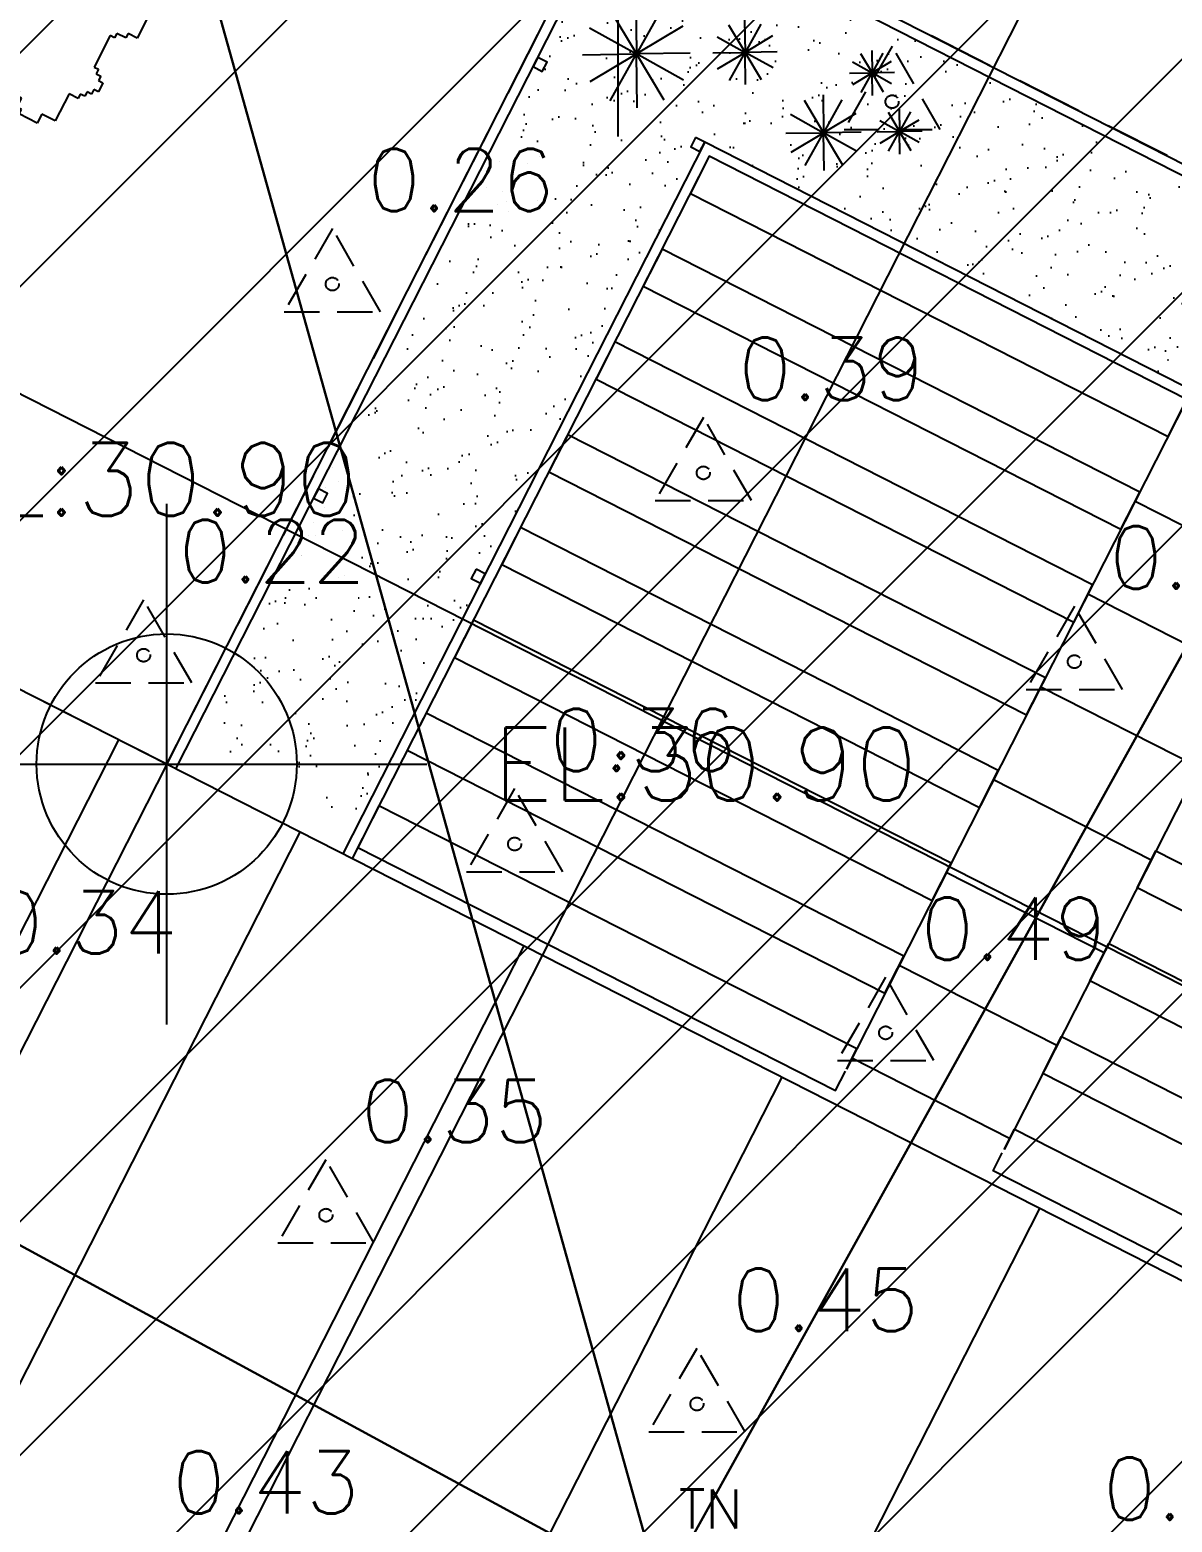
# Model space of a CAD drawing. Header units: metres. Extents: x 543100 to 543604, y 9574012 to 9574398.
# Drawn here: x 543227.9 to 543238.87, y 9574279.6 to 9574293.94 of the extents above; entities that cross this region are included whole.
import ezdxf

# ---------------------------------------------------------------- set-up
doc = ezdxf.new("R2010")
doc.units = ezdxf.units.M
doc.header["$LTSCALE"] = 0.1
for name, pattern in [('CONTINUO', [0]), ('DASHED2', [9.524999999999999, 6.35, -3.175]), ('HIDDEN', [9.524999999999999, 6.35, -3.175])]:
    doc.linetypes.add(name, pattern=pattern)
for name, color, linetype in [('#C_TOPO_TEXT', 7, 'Continuous'), ('#PROJ_PLATOS', 2, 'HIDDEN'), ('_TN', 2, 'CONTINUO'), ('C-TOPO-TEXT', 7, 'Continuous'), ('HACHURA', 1, 'Continuous'), ('IMPL_CANTEIRO', 8, 'Continuous'), ('IMPL_EQUIPAMENTOS', 8, 'Continuous'), ('IMPL_MEIO FIO', 8, 'Continuous'), ('IMPL_VEGETAÇÃO', 8, 'Continuous'), ('IMPL_ÁRVORES', 8, 'Continuous'), ('IMPLANTAÇÃO', 1, 'Continuous'), ('MalhaTriTG', 7, 'CONTINUO'), ('PROJ_PLATOS', 2, 'DASHED2'), ('PROJ_TERRA_PERFIS', 2, 'Continuous'), ('XREF_IMPLNTACAO', 2, 'Continuous')]:
    doc.layers.add(name, color=color, linetype=linetype)
doc.layers.get('IMPLANTAÇÃO').off()
doc.styles.add('SIMPLEX', font='simplex', dxfattribs={"height": 0.2})
doc.styles.get("Standard").update_dxf_attribs({"font": 'simplex.shx'})

# ---------------------------------------------------------------- blocks, each defined once
blk = doc.blocks.new('A$C76815E95')
at = {"layer": 'HACHURA'}
h = blk.add_hatch(dxfattribs=at)
h.set_pattern_fill('ANSI31', color=1, scale=0.5, style=0)
h.set_pattern_definition([(45, (-56.71623454557266, -140.2760906778276), (-1.122532015133644, 1.122532015133644), [])])
h.paths.add_polyline_path([(78.50253660278395, -21.53023425675929), (78.1706479433924, -22.02040452882648), (30.00293476006482, -129.1186275184155), (23.85615117452107, -140.2760906778276), (-56.71623454557266, -83.83502537757158), (-56.29154449922498, -82.40403590723872), (-2.601691384217702, 20.28950879722834), (78.41679475666024, -21.48937489651144)])
blk = doc.blocks.new('veg')
at = {"color": 0}
for p, q in [((272.3456193576205, 39.6026389050523), (272.4292915243203, 39.09192338827971)), ((272.6121870607549, 39.57605208326154), (272.4292915243203, 39.09192338827971)), ((272.1014715439823, 39.49237991656178), (272.4292915243203, 39.09192338827971)), ((272.8297480526023, 39.4197433686177), (272.4292915243203, 39.09192338827971)), ((271.9451628293384, 39.2748189247143), (272.4292915243203, 39.09192338827971)), ((272.9400070410928, 39.17559555497947), (272.4292915243203, 39.09192338827971)), ((271.9185760075476, 39.00825122157993), (272.4292915243203, 39.09192338827971)), ((272.0288349960381, 38.76410340794171), (272.4292915243203, 39.09192338827971)), ((272.2463959878857, 38.60779469329784), (272.4292915243202, 39.09192338827971)), ((272.7571115046582, 38.69146685999762), (272.4292915243202, 39.09192338827971)), ((272.9134202193021, 38.9090278518451), (272.4292915243203, 39.09192338827971)), ((272.51296369102, 38.58120787150711), (272.4292915243203, 39.09192338827971)), ((273.3556159716004, 39.02750228884688), (273.4054463517217, 38.72334919542986)), ((273.514368523365, 39.01166869102929), (273.4054463517217, 38.72334919542986)), ((273.2102154299479, 38.96183831090796), (273.4054463517217, 38.72334919542986)), ((273.6439354671999, 38.91858011720368), (273.4054463517217, 38.72334919542986)), ((273.1012932583047, 38.67351881530853), (273.4054463517217, 38.72334919542986)), ((273.1171268561223, 38.83227136707306), (273.4054463517217, 38.72334919542986)), ((273.1669572362437, 38.52811827365603), (273.4054463517217, 38.72334919542986)), ((273.2965241800786, 38.43502969983042), (273.4054463517217, 38.72334919542986)), ((273.7095994451388, 38.77317957555118), (273.4054463517217, 38.72334919542986)), ((273.6937658473212, 38.61442702378665), (273.4054463517217, 38.72334919542986)), ((273.6006772734955, 38.48486007995175), (273.4054463517217, 38.72334919542986)), ((273.4552767318431, 38.41919610201283), (273.4054463517217, 38.72334919542986)), ((272.5811378696551, 38.33309410809205), (272.7763687914289, 38.09460499261394)), ((272.7265384113076, 38.39875808603097), (272.7763687914289, 38.09460499261394)), ((272.8852909630721, 38.38292448821338), (272.7763687914289, 38.09460499261394)), ((273.014857906907, 38.28983591438777), (272.7763687914289, 38.09460499261394)), ((272.4880492958295, 38.20352716425715), (272.7763687914289, 38.09460499261394)), ((273.080521884846, 38.14443537273528), (272.7763687914289, 38.09460499261394)), ((272.4722156980119, 38.04477461249261), (272.7763687914289, 38.09460499261394)), ((272.5378796759508, 37.89937407084012), (272.7763687914289, 38.09460499261394)), ((272.6674466197857, 37.80628549701451), (272.7763687914289, 38.09460499261394)), ((273.0646882870284, 37.98568282097074), (272.7763687914289, 38.09460499261394)), ((272.9715997132028, 37.85611587713584), (272.7763687914289, 38.09460499261394)), ((272.8261991715503, 37.79045189919692), (272.7763687914289, 38.09460499261394))]:
    blk.add_line(p, q, dxfattribs=at)
blk = doc.blocks.new('A$C4DC86443')
at = {"layer": 'IMPL_EQUIPAMENTOS'}
h = blk.add_hatch(dxfattribs=at)
h.set_pattern_fill('AR-SAND', color=1, scale=0.01, angle=180, style=0)
h.set_pattern_definition([(322.4999999999999, (-1574.971106051293, 1220.913300281391), (-0.01600031295984069, -0.4894132373293424), [0, -0.38608, 0, -0.4318000000000001, 0, -0.4127500000000001]), (352.4999999999999, (-1574.971106051293, 1220.913300281391), (0.4495232831380024, -0.7168251005683544), [0, -0.20828, 0, -0.34798, 0, -0.13335]), (32.49999999999998, (-1575.283526050684, 1220.913300281391), (0.790992370241458, -0.001437184678545945), [0, -0.127, 0, -0.4572, 0, -0.5968999999999998]), (42.49999999999991, (-1575.283526050684, 1220.913300281391), (0.7635564524722973, -0.2229293232572164), [0, -0.06349999999999999, 0, -0.2997199999999998, 0, -0.3428999999999999])])
h.paths.add_polyline_path([(9.31775095348712, 20.16788046620786), (9.31775095348712, 21.96788046695292), (0.1999941106769256, 21.96788046695292), (0.1999941106769256, 15.01788046583533), (1.999994109559339, 15.01788046583533), (1.999994109559339, 20.16788046620786)])
at = {"layer": 'IMPL_EQUIPAMENTOS', "color": 1}
for p, q in [((9.667543019226287, 25.95000116713345), (9.667543019226287, 2.150001168251038)), ((75.11754301917972, 22.58468479290605), (9.667543019226287, 22.58468479290605)), ((9.667543019226287, 22.06788046658039), (18.34248028777074, 22.06788046658039)), ((75.11754301917972, 20.62815291061997), (9.667543019226287, 20.62815291061997)), ((75.11754301917972, 18.21528397686779), (9.667543019226287, 18.21528397686779)), ((16.96754301921465, 15.43422114476562), (9.667543019226287, 15.43422114476562)), ((2.09999410918681, 14.91788046620786), (9.31775095348712, 14.91788046620786)), ((3.199994110676926, 13.21788046695292), (3.199994110676926, 14.91788046620786)), ((4.199994110676926, 13.21788046695292), (4.199994110676926, 14.91788046620786)), ((5.199994110676926, 13.21788046695292), (5.199994110676926, 14.91788046620786)), ((6.199994110676926, 13.21788046695292), (6.199994110676926, 14.91788046620786)), ((7.199994110676926, 13.21788046695292), (7.199994110676926, 14.91788046620786)), ((8.199994110676926, 13.21788046695292), (8.199994110676926, 14.91788046620786)), ((9.199994110676926, 13.21788046695292), (9.199994110676926, 14.91788046620786)), ((2.09999410918681, 13.21788046695292), (9.31775095348712, 13.21788046695292)), ((16.96754301921465, 12.65582421794534), (9.667543019226287, 12.65582421794534))]:
    blk.add_line(p, q, dxfattribs=at)
for points in [[(9.667543019226287, 22.06788046658039), (0.09999410918680951, 22.06788046658039), (0.09999410918680951, 14.91788046620786), (2.09999410918681, 14.91788046620786), (2.09999410918681, 20.06788046658039), (9.667543019226287, 20.06788046658039)], [(9.667543019226287, 21.96788046695292), (0.1999941106769256, 21.96788046695292), (0.1999941106769256, 15.01788046583533), (1.999994109559339, 15.01788046583533), (1.999994109559339, 20.16788046620786), (9.667543019226287, 20.16788046620786)], [(2.09999410918681, 20.06788046658039), (2.499994109559339, 20.06788046658039), (2.499994109559339, 14.91788046620786), (2.09999410918681, 14.91788046620786), (2.09999410918681, 20.06788046658039)], [(3.09999410918681, 20.06788046658039), (3.499994109559339, 20.06788046658039), (3.499994109559339, 14.91788046620786), (3.09999410918681, 14.91788046620786), (3.09999410918681, 20.06788046658039)], [(4.09999410918681, 20.06788046658039), (4.499994109559339, 20.06788046658039), (4.499994109559339, 14.91788046620786), (4.09999410918681, 14.91788046620786), (4.09999410918681, 20.06788046658039)], [(5.09999410918681, 20.06788046658039), (5.499994109559339, 20.06788046658039), (5.499994109559339, 14.91788046620786), (5.09999410918681, 14.91788046620786), (5.09999410918681, 20.06788046658039)], [(6.09999410918681, 20.06788046658039), (6.499994109559339, 20.06788046658039), (6.499994109559339, 14.91788046620786), (6.09999410918681, 14.91788046620786), (6.09999410918681, 20.06788046658039)], [(7.09999410918681, 20.06788046658039), (7.499994109559339, 20.06788046658039), (7.499994109559339, 14.91788046620786), (7.09999410918681, 14.91788046620786), (7.09999410918681, 20.06788046658039)], [(8.09999410918681, 20.06788046658039), (8.499994109559339, 20.06788046658039), (8.499994109559339, 14.91788046620786), (8.09999410918681, 14.91788046620786), (8.09999410918681, 20.06788046658039)], [(9.09999410918681, 20.06788046658039), (9.549994109547697, 20.06788046658039), (9.549994109547697, 14.91788046620786), (9.33864423329942, 14.91788046620786)], [(9.31775095348712, 14.91788046620786), (9.09999410918681, 14.91788046620786), (9.09999410918681, 20.06788046658039)], [(6.09999410918681, 8.067880466580391), (6.499994109559339, 8.067880466580391), (6.499994109559339, 13.21788046695292), (6.09999410918681, 13.21788046695292), (6.09999410918681, 8.067880466580391)], [(7.09999410918681, 8.067880466580391), (7.499994109559339, 8.067880466580391), (7.499994109559339, 13.21788046695292), (7.09999410918681, 13.21788046695292), (7.09999410918681, 8.067880466580391)], [(8.09999410918681, 8.067880466580391), (8.499994109559339, 8.067880466580391), (8.499994109559339, 13.21788046695292), (8.09999410918681, 13.21788046695292), (8.09999410918681, 8.067880466580391)], [(9.31775095348712, 13.21788046695292), (9.09999410918681, 13.21788046695292), (9.09999410918681, 8.067880466580391)], [(9.31775095348712, 8.067880466580391), (9.549994109547697, 8.067880466580391), (9.549994109547697, 13.21788046695292), (9.356833297992125, 13.21788046695292)]]:
    blk.add_lwpolyline(points, dxfattribs=at)
for points in [[(1.999994109559339, 21.96788046695292), (2.09999410918681, 21.96788046695292), (2.09999410918681, 21.8678804654628), (1.999994109559339, 21.8678804654628)], [(6.649994109931868, 21.96788046695292), (6.749994109559339, 21.96788046695292), (6.749994109559339, 21.8678804654628), (6.649994109931868, 21.8678804654628)], [(1.999994109559339, 20.26788046583533), (2.09999410918681, 20.26788046583533), (2.09999410918681, 20.16788046620786), (1.999994109559339, 20.16788046620786)], [(6.649994109931868, 20.26788046583533), (6.749994109559339, 20.26788046583533), (6.749994109559339, 20.16788046620786), (6.649994109931868, 20.16788046620786)]]:
    blk.add_lwpolyline(points, close=True, dxfattribs=at)
at = {"layer": 'IMPL_EQUIPAMENTOS', "color": 1, "rotation": 262.8850060271778}
blk.add_blockref('veg', (-3.506884208705742, 296.3104991968721), dxfattribs=at)
at = {"layer": 'IMPL_EQUIPAMENTOS', "color": 1, "xscale": 0.6999999998332717, "yscale": 0.6999999998332717, "zscale": 0.6999999998332717, "rotation": 262.8850059879462}
blk.add_blockref('veg', (-2.133465944614727, 211.8129803631455), dxfattribs=at)
blk = doc.blocks.new('Arv-sup')
at = {"layer": 'IMPL_VEGETAÇÃO', "color": 2}
for p, q in [((-0.415055821887476, 2.138491807605618), (-0.3374561002065271, 2.138491807605618)), ((-0.415055821887476, 2.060930780092463), (-0.415055821887476, 2.138491807605618)), ((-0.3374561002065271, 2.138491807605618), (-0.3374561002065271, 2.09971129384904)), ((-0.3374561002065271, 2.09971129384904), (-0.2210565176851027, 2.09971129384904)), ((-0.2210565176851027, 2.09971129384904), (-0.2210565176851027, 2.060930780092463)), ((-0.8806546373597381, 2.060930780092463), (-0.8030544302922191, 2.060930780092463)), ((-0.8806546373597381, 1.71190549425117), (-0.8806546373597381, 2.060930780092463)), ((-0.8030544302922191, 2.060930780092463), (-0.8030544302922191, 2.022150266335885)), ((-0.8030544302922191, 2.022150266335885), (-0.6866548477707966, 2.022150266335885)), ((-0.6866548477707966, 2.022150266335885), (-0.6866548477707966, 1.94458890780669)), ((-0.5314554044088986, 1.983369752579293), (-0.492655543568425, 1.983369752579293)), ((-0.5314554044088986, 1.905808394050112), (-0.5314554044088986, 1.983369752579293)), ((-0.492655543568425, 2.022150266335885), (-0.4538556827279496, 2.022150266335885)), ((-0.492655543568425, 1.983369752579293), (-0.492655543568425, 2.022150266335885)), ((-0.4538556827279496, 2.060930780092463), (-0.415055821887476, 2.060930780092463)), ((-0.4538556827279496, 2.022150266335885), (-0.4538556827279496, 2.060930780092463)), ((-0.2210565176851027, 2.060930780092463), (-0.1822566568446291, 2.060930780092463)), ((-0.2210565176851027, 2.022150266335885), (-0.2210565176851027, 1.86702788029352)), ((-0.1822566568446291, 2.022150266335885), (-0.2210565176851027, 2.022150266335885)), ((-0.1822566568446291, 2.060930780092463), (-0.1822566568446291, 2.022150266335885)), ((-0.06585707432320476, 2.022150266335885), (0.01174264735774422, 2.022150266335885)), ((-0.06585707432320476, 1.86702788029352), (-0.06585707432320476, 2.022150266335885)), ((0.01174264735774422, 2.022150266335885), (0.01174264735774422, 1.983369752579293)), ((0.01174264735774422, 1.983369752579293), (0.05054250819821782, 1.983369752579293)), ((0.01174264735774422, 1.983369752579293), (0.08934236903869142, 1.983369752579293)), ((0.05054250819821782, 1.983369752579293), (0.05054250819821782, 1.94458890780669)), ((0.08934236903869142, 1.983369752579293), (0.08934236903869142, 1.94458890780669)), ((0.3997412557624873, 1.983369752579293), (0.4773414628300063, 1.983369752579293)), ((0.3997412557624873, 1.94458890780669), (0.3997412557624873, 1.983369752579293)), ((0.4773414628300063, 1.983369752579293), (0.4773414628300063, 1.905808394050112)), ((-0.6866548477707966, 1.94458890780669), (-0.6090551260898476, 1.94458890780669)), ((-0.6090551260898476, 1.94458890780669), (-0.6090551260898476, 1.905808394050112)), ((-0.6090551260898476, 1.905808394050112), (-0.5314554044088986, 1.905808394050112)), ((-0.2210565176851027, 1.86702788029352), (-0.1822566568446291, 1.86702788029352)), ((-0.1822566568446291, 1.86702788029352), (-0.1822566568446291, 1.828247366536942)), ((-0.1046569351636801, 1.86702788029352), (-0.06585707432320476, 1.86702788029352)), ((-0.1046569351636801, 1.828247366536942), (-0.1046569351636801, 1.86702788029352)), ((0.08934236903869142, 1.94458890780669), (0.1281422298791668, 1.94458890780669)), ((0.1281422298791668, 1.94458890780669), (0.1281422298791668, 1.905808394050112)), ((0.1281422298791668, 1.905808394050112), (0.1669420907196404, 1.905808394050112)), ((0.1669420907196404, 1.905808394050112), (0.1669420907196404, 1.828247366536942)), ((0.2833416732410647, 1.86702788029352), (0.3221415340815383, 1.86702788029352)), ((0.2833416732410647, 1.828247366536942), (0.2833416732410647, 1.86702788029352)), ((0.3221415340815383, 1.905808394050112), (0.3609413949220137, 1.905808394050112)), ((0.3221415340815383, 1.86702788029352), (0.3221415340815383, 1.905808394050112)), ((0.3609413949220137, 1.94458890780669), (0.3997412557624873, 1.94458890780669)), ((0.3609413949220137, 1.905808394050112), (0.3609413949220137, 1.94458890780669)), ((0.4773414628300063, 1.905808394050112), (0.5161413236704799, 1.905808394050112)), ((0.5161413236704799, 1.905808394050112), (0.5161413236704799, 1.86702788029352)), ((0.5161413236704799, 1.86702788029352), (0.6713407670323779, 1.86702788029352)), ((0.6713407670323779, 1.86702788029352), (0.6713407670323779, 1.828247366536942)), ((-1.268653245764483, 1.750686008007747), (-1.152253663243059, 1.750686008007747)), ((-1.268653245764483, 1.71190549425117), (-1.268653245764483, 1.750686008007747)), ((-1.152253663243059, 1.750686008007747), (-1.152253663243059, 1.71190549425117)), ((-0.1822566568446291, 1.828247366536942), (-0.1046569351636801, 1.828247366536942)), ((0.1669420907196404, 1.828247366536942), (0.2833416732410647, 1.828247366536942)), ((0.6713407670323779, 1.828247366536942), (0.7101406278728533, 1.828247366536942)), ((0.7101406278728533, 1.828247366536942), (0.7101406278728533, 1.71190549425117)), ((-1.307453106604957, 1.71190549425117), (-1.268653245764483, 1.71190549425117)), ((-1.307453106604957, 1.556783108208819), (-1.307453106604957, 1.71190549425117)), ((-1.152253663243059, 1.71190549425117), (-0.8806546373597381, 1.71190549425117)), ((0.7101406278728533, 1.71190549425117), (0.7489404887133269, 1.71190549425117)), ((0.7489404887133269, 1.71190549425117), (0.7489404887133269, 1.595563621965397)), ((-1.268653245764483, 1.556783108208819), (-1.307453106604957, 1.556783108208819)), ((-1.268653245764483, 1.518002594452227), (-1.268653245764483, 1.556783108208819)), ((-1.229853384924008, 1.518002594452227), (-1.268653245764483, 1.518002594452227)), ((-1.229853384924008, 1.401660722166454), (-1.229853384924008, 1.518002594452227)), ((0.7489404887133269, 1.595563621965397), (0.7877403495538022, 1.595563621965397)), ((0.7877403495538022, 1.595563621965397), (0.7877403495538022, 1.440441235923046)), ((0.9429397929157002, 1.518002594452227), (1.020539514596647, 1.518002594452227)), ((0.9429397929157002, 1.479221749679624), (0.9429397929157002, 1.518002594452227)), ((1.020539514596647, 1.556783108208819), (1.098139236277596, 1.556783108208819)), ((1.020539514596647, 1.518002594452227), (1.020539514596647, 1.556783108208819)), ((1.098139236277596, 1.556783108208819), (1.098139236277596, 1.479221749679624)), ((-1.268653245764483, 1.401660722166454), (-1.229853384924008, 1.401660722166454)), ((-1.268653245764483, 1.362880208409877), (-1.268653245764483, 1.401660722166454)), ((0.7877403495538022, 1.440441235923046), (0.9041399320752248, 1.440441235923046)), ((0.9041399320752248, 1.479221749679624), (0.9429397929157002, 1.479221749679624)), ((0.9041399320752248, 1.440441235923046), (0.9041399320752248, 1.479221749679624)), ((1.098139236277596, 1.479221749679624), (1.136939097118072, 1.479221749679624)), ((1.136939097118072, 1.479221749679624), (1.136939097118072, 1.440441235923046)), ((1.136939097118072, 1.440441235923046), (1.408538123001392, 1.440441235923046)), ((1.408538123001392, 1.440441235923046), (1.408538123001392, 1.362880208409877)), ((-1.695451715009701, 0.7811711779970381), (-1.695451715009701, 1.324099363637274)), ((-1.695451715009701, 1.324099363637274), (-1.617851993328753, 1.324099363637274)), ((-1.617851993328753, 1.324099363637274), (-1.617851993328753, 1.285318849880682)), ((-1.617851993328753, 1.285318849880682), (-1.385052828285906, 1.285318849880682)), ((-1.385052828285906, 1.285318849880682), (-1.385052828285906, 1.246538336124104)), ((-1.307453106604957, 1.362880208409877), (-1.268653245764483, 1.362880208409877)), ((-1.307453106604957, 1.285318849880682), (-1.307453106604957, 1.362880208409877)), ((-1.268653245764483, 1.285318849880682), (-1.307453106604957, 1.285318849880682)), ((-1.268653245764483, 1.130196463838331), (-1.268653245764483, 1.285318849880682)), ((1.408538123001392, 1.362880208409877), (1.447337983841868, 1.362880208409877)), ((1.447337983841868, 1.362880208409877), (1.447337983841868, 1.324099363637274)), ((1.447337983841868, 1.324099363637274), (1.486137844682341, 1.324099363637274)), ((1.486137844682341, 1.324099363637274), (1.486137844682341, 1.285318849880682)), ((1.486137844682341, 1.285318849880682), (1.524937705522817, 1.285318849880682)), ((1.524937705522817, 1.285318849880682), (1.524937705522817, 1.207757822367526)), ((-1.385052828285906, 1.246538336124104), (-1.307453106604957, 1.246538336124104)), ((-1.307453106604957, 1.246538336124104), (-1.307453106604957, 1.207757822367526)), ((-1.307453106604957, 1.207757822367526), (-1.268653245764483, 1.207757822367526)), ((-1.268653245764483, 1.207757822367526), (-1.268653245764483, 1.130196463838331)), ((1.524937705522817, 1.207757822367526), (1.56373756636329, 1.207757822367526)), ((1.56373756636329, 1.207757822367526), (1.56373756636329, 1.130196463838331)), ((1.56373756636329, 1.130196463838331), (1.641337288044239, 1.130196463838331)), ((1.641337288044239, 1.130196463838331), (1.641337288044239, 1.091415950081753)), ((1.641337288044239, 1.091415950081753), (1.718937009725188, 1.091415950081753)), ((1.718937009725188, 1.091415950081753), (1.718937009725188, 1.052635436325176)), ((1.718937009725188, 1.052635436325176), (1.757736870565662, 1.052635436325176)), ((1.757736870565662, 1.052635436325176), (1.757736870565662, 0.8975130502828108)), ((1.602537427203764, 0.8587322055102078), (1.602537427203764, 0.7811711779970381)), ((1.641337288044239, 0.8587322055102078), (1.602537427203764, 0.8587322055102078)), ((1.641337288044239, 0.8975130502828108), (1.641337288044239, 0.8587322055102078)), ((1.757736870565662, 0.8975130502828108), (1.641337288044239, 0.8975130502828108)), ((-1.928250880052548, 0.7811711779970381), (-1.695451715009701, 0.7811711779970381)), ((-1.928250880052548, 0.7036101504838825), (-1.928250880052548, 0.7811711779970381)), ((-1.889451019212073, 0.7036101504838825), (-1.928250880052548, 0.7036101504838825)), ((-1.889451019212073, 0.6648293057112653), (-1.889451019212073, 0.7036101504838825)), ((1.602537427203764, 0.7811711779970381), (1.718937009725188, 0.7811711779970381)), ((1.718937009725188, 0.7811711779970381), (1.718937009725188, 0.7423906642404603)), ((1.718937009725188, 0.7423906642404603), (1.796536731406137, 0.7423906642404603)), ((1.796536731406137, 0.7423906642404603), (1.796536731406137, 0.7036101504838825)), ((1.796536731406137, 0.7036101504838825), (1.874136938473656, 0.7036101504838825)), ((1.874136938473656, 0.7036101504838825), (1.874136938473656, 0.5097069196689148)), ((-1.850651158371599, 0.6648293057112653), (-1.889451019212073, 0.6648293057112653)), ((-1.850651158371599, 0.470926405912337), (-1.850651158371599, 0.6648293057112653)), ((-1.889451019212073, 0.470926405912337), (-1.850651158371599, 0.470926405912337)), ((-1.889451019212073, 0.1994621475841996), (-1.889451019212073, 0.470926405912337)), ((1.835337077633181, 0.5097069196689148), (1.835337077633181, 0.3545845336265643)), ((1.874136938473656, 0.5097069196689148), (1.835337077633181, 0.5097069196689148)), ((1.835337077633181, 0.3545845336265643), (1.91293679931413, 0.3545845336265643)), ((1.91293679931413, 0.3545845336265643), (1.91293679931413, 0.3158040198699723)), ((1.91293679931413, 0.3158040198699723), (1.990536520995079, 0.3158040198699723)), ((1.990536520995079, 0.3158040198699723), (1.990536520995079, 0.2382429923568168)), ((1.990536520995079, 0.2382429923568168), (2.029336381835552, 0.2382429923568168)), ((2.029336381835552, 0.2382429923568168), (2.029336381835552, 0.08312060631445206)), ((-2.005850601733496, 0.1606816338276218), (-1.928250880052548, 0.1606816338276218)), ((-1.928250880052548, 0.1606816338276218), (-2.005850601733496, 0.1606816338276218)), ((-1.928250880052548, 0.1606816338276218), (-1.928250880052548, 0.121901120071044)), ((-1.928250880052548, -0.4210273965852167), (-1.928250880052548, 0.1606816338276218)), ((-1.928250880052548, 0.121901120071044), (-1.850651158371599, 0.121901120071044)), ((-1.850651158371599, 0.1994621475841996), (-1.889451019212073, 0.1994621475841996)), ((-1.850651158371599, 0.121901120071044), (-1.850651158371599, 0.1994621475841996)), ((1.874136938473656, 0.08312060631445206), (1.874136938473656, -0.1107826245005015)), ((2.029336381835552, 0.08312060631445206), (1.874136938473656, 0.08312060631445206)), ((1.874136938473656, -0.1107826245005015), (1.91293679931413, -0.1107826245005015)), ((1.91293679931413, -0.1107826245005015), (1.91293679931413, -0.4210273965852167)), ((-1.889451019212073, -0.4210273965852167), (-1.928250880052548, -0.4210273965852167)), ((-1.889451019212073, -0.4598079103417945), (-1.889451019212073, -0.4210273965852167)), ((1.835337077633181, -0.4210273965852167), (1.835337077633181, -0.4598079103417945)), ((1.91293679931413, -0.4210273965852167), (1.835337077633181, -0.4210273965852167)), ((-1.850651158371599, -0.4598079103417945), (-1.889451019212073, -0.4598079103417945)), ((-1.850651158371599, -0.4985884240983864), (-1.850651158371599, -0.4598079103417945)), ((-1.811851297531124, -0.4985884240983864), (-1.850651158371599, -0.4985884240983864)), ((-1.811851297531124, -0.653710810140737), (-1.811851297531124, -0.4985884240983864)), ((1.718937009725188, -0.4985884240983864), (1.718937009725188, -0.7700526824265097)), ((1.757736870565662, -0.4985884240983864), (1.718937009725188, -0.4985884240983864)), ((1.757736870565662, -0.4598079103417945), (1.757736870565662, -0.4985884240983864)), ((1.835337077633181, -0.4598079103417945), (1.757736870565662, -0.4598079103417945)), ((-1.928250880052548, -0.653710810140737), (-1.811851297531124, -0.653710810140737)), ((-1.928250880052548, -0.8476137099396652), (-1.928250880052548, -0.653710810140737)), ((-1.656651854169227, -0.7700526824265097), (-1.656651854169227, -0.8088331961830875)), ((-1.579052132488278, -0.7700526824265097), (-1.656651854169227, -0.7700526824265097)), ((-1.579052132488278, -0.8863942236962572), (-1.579052132488278, -0.7700526824265097)), ((1.718937009725188, -0.7700526824265097), (1.757736870565662, -0.7700526824265097)), ((1.757736870565662, -0.7700526824265097), (1.757736870565662, -0.8088331961830875)), ((-1.734251575850176, -0.8476137099396652), (-1.928250880052548, -0.8476137099396652)), ((-1.734251575850176, -0.8088331961830875), (-1.734251575850176, -0.8476137099396652)), ((-1.656651854169227, -0.8088331961830875), (-1.734251575850176, -0.8088331961830875)), ((-1.540252271647804, -0.8863942236962572), (-1.579052132488278, -0.8863942236962572)), ((-1.540252271647804, -0.963955582225438), (-1.540252271647804, -0.8863942236962572)), ((-1.307453106604957, -0.8863942236962572), (-1.307453106604957, -0.9251750684688602)), ((-1.268653245764483, -0.8863942236962572), (-1.307453106604957, -0.8863942236962572)), ((-1.268653245764483, -0.8088331961830875), (-1.268653245764483, -0.8863942236962572)), ((-1.113453802402585, -0.8088331961830875), (-1.268653245764483, -0.8088331961830875)), ((-1.113453802402585, -0.8476137099396652), (-1.113453802402585, -0.8088331961830875)), ((-1.07465394156211, -0.8476137099396652), (-1.113453802402585, -0.8476137099396652)), ((-1.07465394156211, -1.15785848202438), (-1.07465394156211, -0.8476137099396652)), ((1.757736870565662, -0.8088331961830875), (1.796536731406137, -0.8088331961830875)), ((1.796536731406137, -0.8088331961830875), (1.796536731406137, -0.8476137099396652)), ((1.796536731406137, -0.8476137099396652), (1.835337077633181, -0.8476137099396652)), ((1.835337077633181, -0.8476137099396652), (1.835337077633181, -0.9251750684688602)), ((-1.501452410807329, -0.963955582225438), (-1.540252271647804, -0.963955582225438)), ((-1.501452410807329, -1.00273609598203), (-1.501452410807329, -0.963955582225438)), ((-1.42385268912638, -1.00273609598203), (-1.501452410807329, -1.00273609598203)), ((-1.42385268912638, -0.963955582225438), (-1.42385268912638, -1.00273609598203)), ((-1.385052828285906, -0.963955582225438), (-1.42385268912638, -0.963955582225438)), ((-1.385052828285906, -0.9251750684688602), (-1.385052828285906, -0.963955582225438)), ((-1.307453106604957, -0.9251750684688602), (-1.385052828285906, -0.9251750684688602)), ((1.718937009725188, -1.00273609598203), (1.718937009725188, -1.041516609738608)), ((1.757736870565662, -1.00273609598203), (1.718937009725188, -1.00273609598203)), ((1.757736870565662, -0.963955582225438), (1.757736870565662, -1.00273609598203)), ((1.796536731406137, -0.963955582225438), (1.757736870565662, -0.963955582225438)), ((1.796536731406137, -0.9251750684688602), (1.796536731406137, -0.963955582225438)), ((1.835337077633181, -0.9251750684688602), (1.796536731406137, -0.9251750684688602)), ((1.641337288044239, -1.041516609738608), (1.641337288044239, -1.274200354310153)), ((1.718937009725188, -1.041516609738608), (1.641337288044239, -1.041516609738608)), ((-1.385052828285906, -1.235419840553575), (-1.346252967445432, -1.235419840553575)), ((-1.385052828285906, -1.312980868066731), (-1.385052828285906, -1.235419840553575)), ((-1.346252967445432, -1.196638995780958), (-1.113453802402585, -1.196638995780958)), ((-1.346252967445432, -1.235419840553575), (-1.346252967445432, -1.196638995780958)), ((-1.113453802402585, -1.15785848202438), (-1.07465394156211, -1.15785848202438)), ((-1.113453802402585, -1.196638995780958), (-1.113453802402585, -1.15785848202438)), ((-1.113453802402585, -1.15785848202438), (-1.113453802402585, -1.196638995780958)), ((-1.113453802402585, -1.196638995780958), (-1.113453802402585, -1.15785848202438)), ((1.098139236277596, -1.235419840553575), (1.098139236277596, -1.468103254109096)), ((1.136939097118072, -1.235419840553575), (1.098139236277596, -1.235419840553575)), ((1.29213854047997, -1.196638995780958), (1.136939097118072, -1.196638995780958)), ((1.136939097118072, -1.196638995780958), (1.136939097118072, -1.235419840553575)), ((1.29213854047997, -1.235419840553575), (1.29213854047997, -1.196638995780958)), ((1.330938401320443, -1.235419840553575), (1.29213854047997, -1.235419840553575)), ((1.330938401320443, -1.312980868066731), (1.330938401320443, -1.235419840553575)), ((-1.462652549966855, -1.312980868066731), (-1.385052828285906, -1.312980868066731)), ((-1.462652549966855, -1.429322740352504), (-1.462652549966855, -1.312980868066731)), ((1.369738262160919, -1.312980868066731), (1.330938401320443, -1.312980868066731)), ((1.369738262160919, -1.351761381823323), (1.369738262160919, -1.312980868066731)), ((1.524937705522817, -1.351761381823323), (1.369738262160919, -1.351761381823323)), ((1.524937705522817, -1.274200354310153), (1.524937705522817, -1.351761381823323)), ((1.641337288044239, -1.274200354310153), (1.524937705522817, -1.274200354310153)), ((-1.385052828285906, -1.429322740352504), (-1.462652549966855, -1.429322740352504)), ((-1.385052828285906, -1.545664612638276), (-1.385052828285906, -1.429322740352504)), ((-1.152253663243059, -1.468103254109096), (-1.152253663243059, -1.506883767865673)), ((-1.07465394156211, -1.468103254109096), (-1.152253663243059, -1.468103254109096)), ((-1.07465394156211, -1.662006153908024), (-1.07465394156211, -1.468103254109096)), ((1.098139236277596, -1.468103254109096), (1.136939097118072, -1.468103254109096)), ((1.136939097118072, -1.468103254109096), (1.136939097118072, -1.623225640151446)), ((-1.229853384924008, -1.545664612638276), (-1.385052828285906, -1.545664612638276)), ((-1.229853384924008, -1.506883767865673), (-1.229853384924008, -1.545664612638276)), ((-1.152253663243059, -1.506883767865673), (-1.229853384924008, -1.506883767865673)), ((-1.035854080721636, -1.662006153908024), (-1.07465394156211, -1.662006153908024)), ((-1.035854080721636, -1.700786998680641), (-1.035854080721636, -1.662006153908024)), ((-0.9970542198811607, -1.700786998680641), (-1.035854080721636, -1.700786998680641)), ((-0.9970542198811607, -1.778348026193797), (-0.9970542198811607, -1.700786998680641)), ((1.059339375437123, -1.662006153908024), (1.059339375437123, -1.739567512437219)), ((1.098139236277596, -1.662006153908024), (1.059339375437123, -1.662006153908024)), ((1.098139236277596, -1.623225640151446), (1.098139236277596, -1.662006153908024)), ((1.136939097118072, -1.623225640151446), (1.098139236277596, -1.623225640151446)), ((-0.9582543590406871, -1.778348026193797), (-0.9970542198811607, -1.778348026193797)), ((-0.9582543590406871, -1.855909053706966), (-0.9582543590406871, -1.778348026193797)), ((-0.1434567960041537, -1.817128539950389), (-0.2986562393660517, -1.817128539950389)), ((-0.2986562393660517, -1.817128539950389), (-0.2986562393660517, -1.855909053706966)), ((-0.1434567960041537, -1.894689898479569), (-0.1434567960041537, -1.817128539950389)), ((0.5549411845109553, -1.817128539950389), (0.5549411845109553, -1.855909053706966)), ((0.5937410453514289, -1.817128539950389), (0.5549411845109553, -1.817128539950389)), ((0.5937410453514289, -1.778348026193797), (0.5937410453514289, -1.817128539950389)), ((0.7489404887133269, -1.778348026193797), (0.5937410453514289, -1.778348026193797)), ((0.7489404887133269, -1.817128539950389), (0.7489404887133269, -1.778348026193797)), ((0.7877403495538022, -1.817128539950389), (0.7489404887133269, -1.817128539950389)), ((0.7877403495538022, -1.894689898479569), (0.7877403495538022, -1.817128539950389)), ((1.020539514596647, -1.739567512437219), (1.020539514596647, -1.894689898479569)), ((1.059339375437123, -1.739567512437219), (1.020539514596647, -1.739567512437219)), ((-0.9194544982002117, -1.855909053706966), (-0.9582543590406871, -1.855909053706966)), ((-0.9194544982002117, -1.894689898479569), (-0.9194544982002117, -1.855909053706966)), ((-0.8806546373597381, -1.894689898479569), (-0.9194544982002117, -1.894689898479569)), ((-0.8806546373597381, -1.933470412236161), (-0.8806546373597381, -1.894689898479569)), ((-0.6090551260898476, -1.933470412236161), (-0.8806546373597381, -1.933470412236161)), ((-0.6090551260898476, -1.894689898479569), (-0.6090551260898476, -1.933470412236161)), ((-0.5314554044088986, -1.894689898479569), (-0.6090551260898476, -1.894689898479569)), ((-0.5314554044088986, -1.855909053706966), (-0.5314554044088986, -1.894689898479569)), ((-0.2986562393660517, -1.855909053706966), (-0.5314554044088986, -1.855909053706966)), ((-0.1822566568446291, -2.204934670564285), (-0.1822566568446291, -1.894689898479569)), ((-0.1822566568446291, -1.894689898479569), (-0.1434567960041537, -1.894689898479569)), ((0.4385411166029627, -1.894689898479569), (0.4385411166029627, -2.011031439749317)), ((0.5161413236704799, -1.894689898479569), (0.4385411166029627, -1.894689898479569)), ((0.5161413236704799, -1.855909053706966), (0.5161413236704799, -1.894689898479569)), ((0.5549411845109553, -1.855909053706966), (0.5161413236704799, -1.855909053706966)), ((0.8265402103942758, -1.894689898479569), (0.7877403495538022, -1.894689898479569)), ((0.8265402103942758, -1.933470412236161), (0.8265402103942758, -1.894689898479569)), ((0.9817396537561738, -1.933470412236161), (0.8265402103942758, -1.933470412236161)), ((0.9817396537561738, -1.894689898479569), (0.9817396537561738, -1.933470412236161)), ((1.020539514596647, -1.894689898479569), (0.9817396537561738, -1.894689898479569)), ((0.2057419515601158, -2.049812284521934), (0.2057419515601158, -2.088592798278512)), ((0.3997412557624873, -2.049812284521934), (0.2057419515601158, -2.049812284521934)), ((0.3997412557624873, -2.011031439749317), (0.3997412557624873, -2.049812284521934)), ((0.4385411166029627, -2.011031439749317), (0.3997412557624873, -2.011031439749317)), ((0.01174264735774422, -2.166153825791667), (0.01174264735774422, -2.204934670564285)), ((0.1281422298791668, -2.166153825791667), (0.01174264735774422, -2.166153825791667)), ((0.1281422298791668, -2.12737331203509), (0.1281422298791668, -2.166153825791667)), ((0.1669420907196404, -2.12737331203509), (0.1281422298791668, -2.12737331203509)), ((0.1669420907196404, -2.088592798278512), (0.1669420907196404, -2.12737331203509)), ((0.2057419515601158, -2.088592798278512), (0.1669420907196404, -2.088592798278512)), ((0.01174264735774422, -2.204934670564285), (-0.1822566568446291, -2.204934670564285))]:
    blk.add_line(p, q, dxfattribs=at)
blk.add_circle((0, 1.4210854715202e-14), 0.15, dxfattribs=at)
blk = doc.blocks.new('A$C00972E22')
at = {"layer": 'IMPL_MEIO FIO'}
blk.add_lwpolyline([(49.73021164140664, 208.937865935266, 0.4046900807881328), (40.05639703234192, 198.9431871976703, 3.03149383033688e-10), (40.05639703653287, 110.7228313833475, 3059019602.697577)], format="xyb", dxfattribs=at)
at = {"layer": 'IMPL_EQUIPAMENTOS', "xscale": -1, "rotation": 89.99999999216953}
blk.add_blockref('A$C4DC86443', (72.99376322771423, 194.9642331488431), dxfattribs=at)
at = {"layer": 'IMPL_ÁRVORES', "xscale": 1.25, "yscale": 1.25, "zscale": 1.25}
blk.add_blockref('Arv-sup', (45.11880432209, 191.910634405911), dxfattribs=at)
blk = doc.blocks.new('Base_Implantacao')
at = {"layer": 'IMPLANTAÇÃO', "rotation": 333.0393706475627}
blk.add_blockref('A$C00972E22', (543099.8097354489, 9574144.815856133), dxfattribs=at)
at = {"layer": 'MalhaTriTG', "color": 132}
mesh = blk.add_polyface(dxfattribs=at)
corners = [(543224.664, 9574302.936, 30.992), (543210.265, 9574288.67, 31.209), (543216.703, 9574288.465, 31.154), (543213.734, 9574321.335, 30.969), (543218.85, 9574331.345, 30.895), (543226.223, 9574326.207, 30.933), (543224.268, 9574315.932, 31.062), (543219.876, 9574286.567, 30.533), (543193.607, 9574282.384, 31.298), (543227.396, 9574302.372, 30.53), (543227.186, 9574316.359, 31.22), (543239.215, 9574322.014, 30.485), (543230.57, 9574334.709, 30.757), (543225.45, 9574344.044, 30.865), (543250.101, 9574371.359, 30.793), (543235.218, 9574379.328, 30.85), (543243.115, 9574295.416, 30.237), (543260.488, 9574287.844, 29.96), (543254.859, 9574311.797, 30.344), (543254.233, 9574321.821, 30.714), (543271.924, 9574304.366, 30.172), (543267.489, 9574362.43, 30.657), (543240.338, 9574372.751, 30.753), (543240.528, 9574376.308, 30.661), (543253.768, 9574378.732, 30.858), (543253.993, 9574377.599, 30.878), (543254.701, 9574379.306, 30.904), (543255.768, 9574376.437, 30.874), (543276.872, 9574367.935, 30.831), (543257.017, 9574378.285, 30.88)]
mesh.append_faces([[corners[k] for k in face] for face in [(0, 1, 2), (0, 3, 1), (4, 3, 5), (0, 6, 3), (5, 3, 6), (2, 7, 0), (3, 8, 1), (0, 9, 10), (9, 0, 7), (10, 9, 11), (10, 5, 6), (4, 12, 13), (4, 5, 12), (11, 12, 5), (13, 12, 14), (5, 10, 11), (6, 0, 10), (3, 4, 15), (15, 4, 13), (9, 16, 11), (16, 17, 18), (19, 18, 20), (20, 18, 17), (19, 21, 12), (19, 11, 18), (18, 11, 16), (22, 14, 23), (13, 14, 22), (23, 14, 24), (22, 23, 15), (23, 24, 15), (24, 14, 25), (24, 25, 26), (15, 24, 26), (14, 27, 25), (15, 13, 22), (21, 28, 29), (25, 29, 26), (29, 25, 27), (29, 27, 21), (21, 27, 14), (21, 14, 12), (19, 12, 11)]], dxfattribs={"color": 132})
mesh = blk.add_polyface(dxfattribs=at)
corners = [(543171.354, 9574251.993, 31.713), (543171.446, 9574245.35, 31.562), (543174.643, 9574250.343, 31.617), (543177.486, 9574251.493, 31.583), (543176.945, 9574251.63, 31.885), (543181.596, 9574259.408, 31.511), (543185.749, 9574267.493, 31.344), (543187.66, 9574251.739, 31.282), (543167.995, 9574247.104, 31.561), (543167.97, 9574247.095, 31.529), (543196.349, 9574252.1, 31.162), (543195.063, 9574265.953, 31.204), (543195.272, 9574266.43, 31.205), (543200.055, 9574258.953, 31), (543193.607, 9574282.384, 31.298), (543198.328, 9574272.347, 31.094), (543205.574, 9574256.078, 30.667), (543204.251, 9574268.12, 30.896), (543200.318, 9574249.958, 30.749), (543201.775, 9574278.74, 31.049), (543219.876, 9574286.567, 30.533), (543210.265, 9574288.67, 31.209), (543221.894, 9574259.531, 30.495), (543209.413, 9574244.793, 30.556), (543240.585, 9574250.291, 30.176), (543233.957, 9574278.918, 30.446), (543223.881, 9574236.865, 30.379), (543216.703, 9574288.465, 31.154), (543227.396, 9574302.372, 30.53), (543243.115, 9574295.416, 30.237), (543251.291, 9574270.529, 30.114), (543259.882, 9574241.736, 30.032), (543260.488, 9574287.844, 29.96), (543270.435, 9574261.497, 30.138)]
mesh.append_faces([[corners[k] for k in face] for face in [(0, 1, 2), (2, 3, 4), (0, 4, 5), (4, 0, 2), (5, 4, 3), (0, 5, 6), (3, 7, 5), (8, 0, 9), (7, 10, 11), (12, 11, 13), (11, 6, 5), (14, 6, 15), (12, 6, 11), (15, 6, 12), (6, 14, 0), (11, 10, 13), (11, 5, 7), (16, 17, 13), (17, 12, 13), (18, 16, 13), (15, 17, 19), (15, 12, 17), (20, 19, 17), (21, 14, 19), (13, 10, 18), (17, 22, 20), (22, 16, 23), (24, 25, 22), (22, 17, 16), (24, 22, 26), (23, 16, 18), (25, 20, 22), (21, 20, 27), (20, 21, 19), (20, 25, 28), (29, 28, 25), (19, 14, 15), (25, 24, 30), (29, 25, 30), (24, 31, 30), (29, 30, 32), (33, 30, 31), (33, 32, 30)]], dxfattribs={"color": 132})
blk = doc.blocks.new('STA')
blk.add_lwpolyline([(0, 0.9999999999999964), (-0.8660254037844339, -0.5000000000000036), (0.8660254037844339, -0.5000000000000036)], close=True)
blk.add_circle((0, 0), 0.1181215260333346)
blk = doc.blocks.new('SIMB_PONTO')
at = {"color": 0}
blk.add_point((0, 0), dxfattribs=at)
for tag in ['desc:', 'cota:', 'pto:']:
    blk.add_attdef(tag, (0, 0), '', height=1)

msp = doc.modelspace()

# ---------------------------------------------------------------- linework, layer by layer
at = {"layer": '#C_TOPO_TEXT', "color": 7, "linetype": 'Continuous', "lineweight": -3}
msp.add_line((543229.2103786496, 9574284.385509063, 30.9), (543229.2103786496, 9574289.385509063, 30.9), dxfattribs=at)
at = {"layer": '#PROJ_PLATOS', "elevation": 30.9, "flags": 128}
msp.add_lwpolyline([(543248.8798799766, 9574276.880416375), (543243.4714707499, 9574279.631458953), (543247.8091835873, 9574288.159180889), (543233.5480914861, 9574295.413231), (543229.2103786496, 9574286.885509063), (543223.8338369774, 9574289.620341882), (543194.1602536095, 9574231.283632314), (543219.2062966088, 9574218.543706806)], close=True, dxfattribs=at)
at = {"layer": 'IMPL_CANTEIRO', "color": 7, "linetype": 'Continuous', "lineweight": -3}
for p, q in [((543233.5480914861, 9574292.913231, 30.9), (543233.5480914861, 9574297.913231, 30.9)), ((543226.7103786496, 9574286.885509063, 30.9), (543231.7103786496, 9574286.885509063, 30.9))]:
    msp.add_line(p, q, dxfattribs=at)
msp.add_circle((543229.2103786496, 9574286.885509063, 30.9), 1.25, dxfattribs=at)
at = {"layer": 'PROJ_TERRA_PERFIS', "flags": 128}
msp.add_lwpolyline([(543252.2802251647, 9574323.309398757), (543177.5215618045, 9574176.337684048)], dxfattribs=at)
at = {"layer": 'PROJ_TERRA_PERFIS', "elevation": 31, "flags": 128}
msp.add_lwpolyline([(543205.5864679855, 9574301.745670393), (543326.2333213707, 9574240.377416538)], dxfattribs=at)

# ---------------------------------------------------------------- block references
at = {"layer": '_TN', "color": 3}
ref = msp.add_blockref('SIMB_PONTO', (543233.957, 9574278.918), dxfattribs=at)
ref.add_attrib('PONTO', '214', (543234.1320000001, 9574279.093), dxfattribs={"layer": '0', "color": 1, "height": 0.375, "style": 'SIMPLEX'})
ref.add_attrib('DESC', 'TN', (543234.1320000001, 9574279.543), dxfattribs={"layer": '0', "color": 4, "height": 0.375, "style": 'SIMPLEX'})
ref.add_attrib('COTA', '30,446', (543233.4445000001, 9574278.367999999), dxfattribs={"layer": '0', "color": 2, "height": 0.375, "style": 'SIMPLEX'})
at = {"layer": 'HACHURA', "color": 1}
msp.add_blockref('A$C76815E95', (543230.4314724284, 9574294.974200036, -0.07163635617761699), dxfattribs=at)
at = {"layer": 'PROJ_PLATOS', "color": 2, "linetype": 'Continuous', "lineweight": -3, "xscale": 0.5333333333333333, "yscale": 0.5333333333333333, "zscale": 0.5333333333333333}
for p in [(543236.1808252502, 9574293.248267855, 0.4340640310615268), (543230.8020396017, 9574291.496507326, 0.2570756080328072), (543234.3673126901, 9574289.682994766, 0.3947270901599745), (543228.9885270417, 9574287.931234239, 0.2177386671231595), (543237.9325857784, 9574287.869482206, 0.5323785722914312), (543232.55380013, 9574286.117721679, 0.3553901492450753), (543236.1190732183, 9574284.304209119, 0.493041631376533), (543230.7402875699, 9574282.55244859, 0.3543118122831884), (543234.3055606583, 9574280.73893603, 0.4537046904793411)]:
    msp.add_blockref('STA', p, dxfattribs=at)
at = {"layer": 'XREF_IMPLNTACAO'}
msp.add_blockref('Base_Implantacao', (0, 0), dxfattribs=at)

# ---------------------------------------------------------------- texts
at = {"layer": '#C_TOPO_TEXT', "color": 7, "linetype": 'Continuous', "lineweight": -3, "insert": (543232.3453786497, 9574286.885509063), "char_height": 0.7, "attachment_point": 4}
msp.add_mtext('EL:30.90', dxfattribs=at)
at = {"layer": 'C-TOPO-TEXT', "color": 7, "linetype": 'Continuous', "lineweight": -3, "char_height": 0.6, "attachment_point": 4}
for s, insert in [('0.26', (543231.1370396017, 9574292.496507326)), ('0.39', (543234.7023126901, 9574290.682994766)), ('0.22', (543229.3235270417, 9574288.931234239)), ('0.53', (543238.2675857784, 9574288.869482206)), ('0.36', (543232.88880013, 9574287.117721679)), ('0.34', (543227.5100144816, 9574285.36596115)), ('0.49', (543236.4540732183, 9574285.304209119)), ('0.35', (543231.0752875699, 9574283.55244859)), ('0.45', (543234.6405606583, 9574281.73893603)), ('0.43', (543229.2617750098, 9574279.987175502)), ('0.53', (543238.2058337466, 9574279.92542347))]:
    msp.add_mtext(s, dxfattribs=dict(at, insert=insert))
at = {"layer": 'IMPL_CANTEIRO', "color": 7, "linetype": 'Continuous', "lineweight": -3, "insert": (543226.9688369774, 9574289.620341882), "char_height": 0.7, "attachment_point": 4}
msp.add_mtext('EL:30.90', dxfattribs=at)

# ---------------------------------------------------------------- meshes
at = {"layer": 'MalhaTriTG', "color": 132}
mesh = msp.add_polyface(dxfattribs=at)
corners = [(543224.664, 9574302.936, 30.992), (543210.265, 9574288.67, 31.209), (543216.703, 9574288.465, 31.154), (543213.734, 9574321.335, 30.969), (543218.85, 9574331.345, 30.895), (543226.223, 9574326.207, 30.933), (543224.268, 9574315.932, 31.062), (543219.876, 9574286.567, 30.533), (543193.607, 9574282.384, 31.298), (543227.396, 9574302.372, 30.53), (543227.186, 9574316.359, 31.22), (543239.215, 9574322.014, 30.485), (543230.57, 9574334.709, 30.757), (543225.45, 9574344.044, 30.865), (543250.101, 9574371.359, 30.793), (543235.218, 9574379.328, 30.85), (543243.115, 9574295.416, 30.237), (543260.488, 9574287.844, 29.96), (543254.859, 9574311.797, 30.344), (543254.233, 9574321.821, 30.714), (543271.924, 9574304.366, 30.172), (543267.489, 9574362.43, 30.657), (543240.338, 9574372.751, 30.753), (543240.528, 9574376.308, 30.661), (543253.768, 9574378.732, 30.858), (543253.993, 9574377.599, 30.878), (543254.701, 9574379.306, 30.904), (543255.768, 9574376.437, 30.874), (543276.872, 9574367.935, 30.831), (543257.017, 9574378.285, 30.88)]
mesh.append_faces([[corners[k] for k in face] for face in [(0, 1, 2), (0, 3, 1), (4, 3, 5), (0, 6, 3), (5, 3, 6), (2, 7, 0), (3, 8, 1), (0, 9, 10), (9, 0, 7), (10, 9, 11), (10, 5, 6), (4, 12, 13), (4, 5, 12), (11, 12, 5), (13, 12, 14), (5, 10, 11), (6, 0, 10), (3, 4, 15), (15, 4, 13), (9, 16, 11), (16, 17, 18), (19, 18, 20), (20, 18, 17), (19, 21, 12), (19, 11, 18), (18, 11, 16), (22, 14, 23), (13, 14, 22), (23, 14, 24), (22, 23, 15), (23, 24, 15), (24, 14, 25), (24, 25, 26), (15, 24, 26), (14, 27, 25), (15, 13, 22), (21, 28, 29), (25, 29, 26), (29, 25, 27), (29, 27, 21), (21, 27, 14), (21, 14, 12), (19, 12, 11)]], dxfattribs={"color": 132})
mesh = msp.add_polyface(dxfattribs=at)
corners = [(543171.354, 9574251.993, 31.713), (543171.446, 9574245.35, 31.562), (543174.643, 9574250.343, 31.617), (543177.486, 9574251.493, 31.583), (543176.945, 9574251.63, 31.885), (543181.596, 9574259.408, 31.511), (543185.749, 9574267.493, 31.344), (543187.66, 9574251.739, 31.282), (543167.995, 9574247.104, 31.561), (543167.97, 9574247.095, 31.529), (543196.349, 9574252.1, 31.162), (543195.063, 9574265.953, 31.204), (543195.272, 9574266.43, 31.205), (543200.055, 9574258.953, 31), (543193.607, 9574282.384, 31.298), (543198.328, 9574272.347, 31.094), (543205.574, 9574256.078, 30.667), (543204.251, 9574268.12, 30.896), (543200.318, 9574249.958, 30.749), (543201.775, 9574278.74, 31.049), (543219.876, 9574286.567, 30.533), (543210.265, 9574288.67, 31.209), (543221.894, 9574259.531, 30.495), (543209.413, 9574244.793, 30.556), (543240.585, 9574250.291, 30.176), (543233.957, 9574278.918, 30.446), (543223.881, 9574236.865, 30.379), (543216.703, 9574288.465, 31.154), (543227.396, 9574302.372, 30.53), (543243.115, 9574295.416, 30.237), (543251.291, 9574270.529, 30.114), (543259.882, 9574241.736, 30.032), (543260.488, 9574287.844, 29.96), (543270.435, 9574261.497, 30.138)]
mesh.append_faces([[corners[k] for k in face] for face in [(0, 1, 2), (2, 3, 4), (0, 4, 5), (4, 0, 2), (5, 4, 3), (0, 5, 6), (3, 7, 5), (8, 0, 9), (7, 10, 11), (12, 11, 13), (11, 6, 5), (14, 6, 15), (12, 6, 11), (15, 6, 12), (6, 14, 0), (11, 10, 13), (11, 5, 7), (16, 17, 13), (17, 12, 13), (18, 16, 13), (15, 17, 19), (15, 12, 17), (20, 19, 17), (21, 14, 19), (13, 10, 18), (17, 22, 20), (22, 16, 23), (24, 25, 22), (22, 17, 16), (24, 22, 26), (23, 16, 18), (25, 20, 22), (21, 20, 27), (20, 21, 19), (20, 25, 28), (29, 28, 25), (19, 14, 15), (25, 24, 30), (29, 25, 30), (24, 31, 30), (29, 30, 32), (33, 30, 31), (33, 32, 30)]], dxfattribs={"color": 132})

doc.saveas('drawing.dxf')
